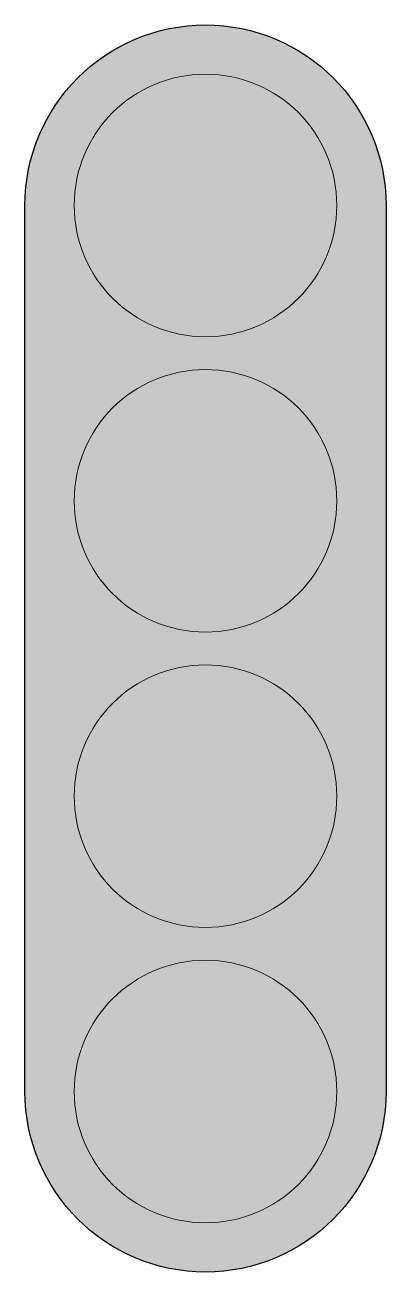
# Model space of a CAD drawing. Header units: millimetres. Extents: x -275 to 275, y 0 to 1900.
import ezdxf

# ---------------------------------------------------------------- set-up
doc = ezdxf.new("R2010")
doc.units = ezdxf.units.MM

msp = doc.modelspace()

# ---------------------------------------------------------------- hatches: boundary and pattern name
at = {"true_color": 0x1e1e1d, "extrusion": (0, 0, -1)}
h = msp.add_hatch(color=250, dxfattribs=at)
h.paths.add_polyline_path([(275, 1625, 1), (-275, 1625), (-275, 275, 1), (275, 275)])
h.paths.add_polyline_path([(200, 1175, -1), (-200, 1175, -1)], flags=16)
h.paths.add_polyline_path([(200, 275, -1), (-200, 275, -1)], flags=16)
h.paths.add_polyline_path([(-200, 725, -0.884443), (194, 773.5, -1), (-194, 676.5, -0.061322)], flags=16)
h.paths.add_polyline_path([(-200, 1625, -0.414214), (0, 1825, -0.999998), (0, 1425, -0.414214)], flags=16)
at = {"lineweight": 0, "true_color": 0x069d0d}
h = msp.add_hatch(color=94, dxfattribs=at)
edge = h.paths.add_edge_path(flags=0)
edge.add_arc((0, 1625), 200, 0, 360)
at = {"lineweight": 0, "true_color": 0xfad201}
h = msp.add_hatch(color=40, dxfattribs=at)
edge = h.paths.add_edge_path(flags=0)
edge.add_arc((0, 1175), 200, 0, 360)
at = {"lineweight": 0, "true_color": 0xcc0605}
h = msp.add_hatch(color=12, dxfattribs=at)
edge = h.paths.add_edge_path(flags=0)
edge.add_arc((0, 725), 200, 0, 360)
at = {"lineweight": 0, "true_color": 0xfad201}
h = msp.add_hatch(color=40, dxfattribs=at)
edge = h.paths.add_edge_path(flags=0)
edge.add_arc((0, 275), 200, 0, 360)

# ---------------------------------------------------------------- linework, layer by layer
at = {"flags": 128}
msp.add_lwpolyline([(-275, 1625, -1), (275, 1625), (275, 275, -1), (-275, 275)], format="xyb", close=True, dxfattribs=at)
at = {"color": 7, "lineweight": 13, "true_color": 0xf6f6f6}
for centre in [(0, 1625), (0, 1175), (0, 725), (0, 275)]:
    msp.add_circle(centre, 200, dxfattribs=at)

doc.saveas('drawing.dxf')
